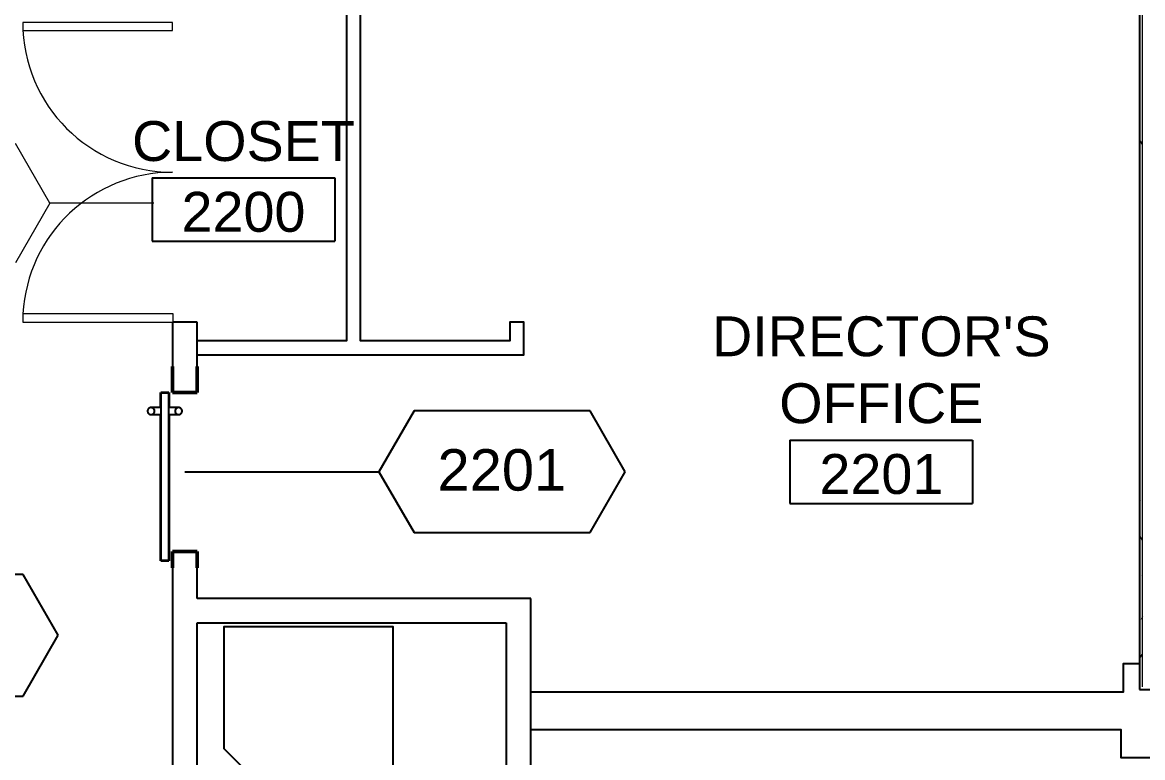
# Model space of a CAD drawing. Header units: inches. Extents: x -1132 to 5570, y -1986 to 4304.
# Drawn here: x 3050.1 to 3289.3, y -433.5 to -276.5 of the extents above; entities that cross this region are included whole.
import ezdxf

# ---------------------------------------------------------------- set-up
doc = ezdxf.new("R2010")
doc.units = ezdxf.units.IN
doc.header["$LTSCALE"] = 96
doc.header["$MEASUREMENT"] = 0
doc.layers.get('0').update_dxf_attribs({"linetype": 'CONTINUOUS'})
for name, color, linetype, lineweight in [('101013_EX_MER-02_dwg', 8, 'CONTINUOUS', 13), ('A-AREA-IDEN', 2, 'CONTINUOUS', 25), ('A-DETL', 90, 'CONTINUOUS', 13), ('A-DOOR-IDEN', 31, 'CONTINUOUS', 25), ('A-WALL', 113, 'CONTINUOUS', 18), ('A-WALL-PATT', 111, 'CONTINUOUS', 25), ('I-WALL', 2, 'CONTINUOUS', 18)]:
    doc.layers.add(name, color=color, linetype=linetype, lineweight=lineweight)
doc.layers.add('A-DOOR', color=2, linetype='CONTINUOUS')
doc.layers.add('A-WALL-FULL', color=6, linetype='CONTINUOUS')
doc.styles.add('Arial_1', font='arial.ttf', dxfattribs={"height": 8.851796})
doc.styles.add('Swis721 BT', font='swiss.ttf', dxfattribs={"height": 8.514638})

# ---------------------------------------------------------------- blocks, each defined once
blk = doc.blocks.new('101013_EX_MER-02_dwg-1452792-2ND FLR PLAN - EAST WING')
at = {"layer": 'A-WALL-FULL', "color": 9, "flags": 128}
for points in [[(3214.02, 1951.85), (3214.02, 1878.48), (3182.14, 1878.48), (3182.14, 1882.48)], [(3182.14, 1873.48), (3182.14, 1875.48), (3251.89, 1875.48), (3251.89, 1882.48), (3248.89, 1882.48), (3248.89, 1878.48), (3217.02, 1878.48), (3217.02, 1951.85)], [(3182.14, 1723.73), (3182.14, 1776.23), (3201.39, 1776.23), (3201.39, 1781.48), (3197.79, 1781.48), (3187.89, 1791.38), (3187.89, 1817.48), (3223.89, 1817.48), (3223.89, 1776.23), (3229.38, 1776.23)], [(3383.39, 1809.48), (3379.89, 1809.48), (3379.89, 1803.48), (3253.38, 1803.48)], [(3253.38, 1795.48), (3379.39, 1795.48), (3379.39, 1789.48), (3432.39, 1789.48), (3432.39, 1803.99)]]:
    blk.add_lwpolyline(points, dxfattribs=at)
blk = doc.blocks.new('Interior_Dbl Corridor_Dbl Egress - 7_4_ x 7_ 2-3333926-2ND FLR PLAN - EAST WING')
at = {"layer": 'A-DOOR', "color": 8, "lineweight": 25}
for p, q in [((44, 44.96), (42.25, 44.96)), ((42.25, 0.97), (42.25, 44.96)), ((44, 0.97), (44, 44.96)), ((-43.38, 2.38), (-46, 2.38)), ((-46, 2.38), (-46, 1.87)), ((-46, 1.87), (-45.88, 1.87)), ((-45.88, 1.87), (-45.88, 2.25)), ((-45.88, 2.25), (-43.5, 2.25)), ((-43.5, 1.09), (-44.13, 1.09)), ((-44.13, 1.09), (-44.13, -0.84)), ((-44, -0.97), (-44, 0.97)), ((-44, 0.97), (-43.38, 0.97)), ((-43.5, 2.25), (-43.5, 1.09)), ((-43.38, 0.97), (-43.38, 2.38)), ((44, 0.97), (42.25, 0.97)), ((44.63, 0.97), (44, 0.97)), ((44, 0.97), (44, -0.97)), ((44.13, -1.09), (44.13, 0.84)), ((44.13, 0.84), (44.75, 0.84)), ((46, 2.38), (44.63, 2.38)), ((44.63, 2.38), (44.63, 0.97)), ((44.75, 0.84), (44.75, 2.25)), ((44.75, 2.25), (45.88, 2.25)), ((45.88, 2.25), (45.88, 1.87)), ((45.88, 1.87), (46, 1.87)), ((46, 1.87), (46, 2.38)), ((-46, -1.88), (-46, -2.38)), ((-45.88, -1.88), (-46, -1.88)), ((-46, -2.38), (-44.63, -2.38)), ((-45.88, -2.25), (-45.88, -1.88)), ((-44.75, -2.25), (-45.88, -2.25)), ((-44.13, -0.84), (-44.75, -0.84)), ((-44.75, -0.84), (-44.75, -2.25)), ((-44.63, -2.38), (-44.63, -0.97)), ((-44.63, -0.97), (-44, -0.97)), ((-44, -0.97), (-42.25, -0.97)), ((-44, -0.97), (-44, -45.19)), ((-42.25, -0.97), (-42.25, -45.19)), ((44, -0.97), (43.38, -0.97)), ((43.38, -0.97), (43.38, -2.38)), ((43.38, -2.38), (46, -2.38)), ((43.5, -2.25), (43.5, -1.09)), ((43.5, -1.09), (44.13, -1.09)), ((45.88, -2.25), (43.5, -2.25)), ((46, -1.88), (45.88, -1.88)), ((45.88, -1.88), (45.88, -2.25)), ((46, -2.38), (46, -1.88)), ((-44, -45.19), (-42.25, -45.19))]:
    blk.add_line(p, q, dxfattribs=at)
for centre, radius, start, end in [((44, 0.97), 43.99, 90, 179.4708), ((-44, -1.18), 44, 270, 1.542)]:
    blk.add_arc(centre, radius, start, end, dxfattribs=at)
blk = doc.blocks.new('Interior-Barn - Flush-3201829-2ND FLR PLAN - EAST WING')
at = {"layer": 'A-DOOR'}
for p, q in [((12.25, 7.22), (12.25, 5.16)), ((13.75, 5.16), (13.75, 7.22)), ((13.75, 5.16), (12.25, 5.16)), ((12.25, 3.41), (12.25, 1.34)), ((12.25, 3.41), (13.75, 3.41)), ((13.75, 1.34), (13.75, 3.41))]:
    blk.add_line(p, q, dxfattribs=at)
at = {"layer": 'A-DOOR', "lineweight": 35}
for p, q in [((-19, 5.16), (12.25, 5.16)), ((-19, 3.41), (-19, 5.16)), ((13.75, 5.16), (17, 5.16)), ((17, 5.16), (17, 3.41)), ((12.25, 3.41), (-19, 3.41)), ((17, 3.41), (13.75, 3.41))]:
    blk.add_line(p, q, dxfattribs=at)
at = {"layer": 'A-DOOR', "flags": 128}
for points in [[(13.75, 7.22), (13.75, 7.25), (13.75, 7.28), (13.74, 7.31), (13.74, 7.34), (13.74, 7.37), (13.73, 7.4), (13.72, 7.43), (13.71, 7.45), (13.7, 7.48), (13.69, 7.51), (13.68, 7.54), (13.67, 7.57), (13.65, 7.59), (13.64, 7.62), (13.62, 7.64), (13.6, 7.67), (13.58, 7.69), (13.56, 7.71), (13.54, 7.74), (13.52, 7.76), (13.5, 7.78), (13.48, 7.8), (13.45, 7.82), (13.43, 7.83), (13.41, 7.85), (13.38, 7.87), (13.35, 7.88), (13.33, 7.89), (13.3, 7.91), (13.27, 7.92), (13.24, 7.93), (13.22, 7.94), (13.19, 7.95), (13.16, 7.95), (13.13, 7.96), (13.1, 7.96), (13.07, 7.97), (13.04, 7.97), (13.01, 7.97), (12.98, 7.97), (12.95, 7.97), (12.92, 7.96), (12.89, 7.96), (12.86, 7.96), (12.83, 7.95), (12.8, 7.94), (12.77, 7.93), (12.74, 7.92), (12.72, 7.91), (12.69, 7.9), (12.66, 7.89), (12.63, 7.87), (12.61, 7.86), (12.58, 7.84), (12.56, 7.83), (12.53, 7.81), (12.51, 7.79), (12.49, 7.77), (12.47, 7.75), (12.45, 7.73), (12.43, 7.7), (12.41, 7.68), (12.39, 7.66), (12.37, 7.63), (12.36, 7.61), (12.34, 7.58), (12.33, 7.55), (12.32, 7.53), (12.3, 7.5), (12.29, 7.47), (12.28, 7.44), (12.28, 7.41), (12.27, 7.38), (12.26, 7.35), (12.26, 7.32), (12.25, 7.29), (12.25, 7.26), (12.25, 7.23), (12.25, 7.22)], [(12.25, 7.22), (12.25, 7.19), (12.25, 7.16), (12.26, 7.13), (12.26, 7.1), (12.26, 7.07), (12.27, 7.04), (12.28, 7.01), (12.29, 6.98), (12.3, 6.95), (12.31, 6.93), (12.32, 6.9), (12.33, 6.87), (12.35, 6.85), (12.36, 6.82), (12.38, 6.8), (12.4, 6.77), (12.42, 6.75), (12.44, 6.72), (12.46, 6.7), (12.48, 6.68), (12.5, 6.66), (12.52, 6.64), (12.55, 6.62), (12.57, 6.6), (12.59, 6.59), (12.62, 6.57), (12.65, 6.56), (12.67, 6.54), (12.7, 6.53), (12.73, 6.52), (12.76, 6.51), (12.78, 6.5), (12.81, 6.49), (12.84, 6.49), (12.87, 6.48), (12.9, 6.48), (12.93, 6.47), (12.96, 6.47), (12.99, 6.47), (13.02, 6.47), (13.05, 6.47), (13.08, 6.47), (13.11, 6.48), (13.14, 6.48), (13.17, 6.49), (13.2, 6.5), (13.23, 6.5), (13.26, 6.51), (13.28, 6.52), (13.31, 6.54), (13.34, 6.55), (13.37, 6.56), (13.39, 6.58), (13.42, 6.6), (13.44, 6.61), (13.47, 6.63), (13.49, 6.65), (13.51, 6.67), (13.53, 6.69), (13.55, 6.71), (13.57, 6.73), (13.59, 6.76), (13.61, 6.78), (13.63, 6.81), (13.64, 6.83), (13.66, 6.86), (13.67, 6.88), (13.68, 6.91), (13.7, 6.94), (13.71, 6.97), (13.72, 7), (13.72, 7.02), (13.73, 7.05), (13.74, 7.08), (13.74, 7.11), (13.75, 7.14), (13.75, 7.17), (13.75, 7.2), (13.75, 7.22)], [(13.75, 1.34), (13.75, 1.37), (13.75, 1.4), (13.74, 1.43), (13.74, 1.46), (13.74, 1.49), (13.73, 1.52), (13.72, 1.55), (13.71, 1.58), (13.7, 1.61), (13.69, 1.64), (13.68, 1.66), (13.67, 1.69), (13.65, 1.72), (13.64, 1.74), (13.62, 1.77), (13.6, 1.79), (13.58, 1.82), (13.56, 1.84), (13.54, 1.86), (13.52, 1.88), (13.5, 1.9), (13.48, 1.92), (13.45, 1.94), (13.43, 1.96), (13.41, 1.97), (13.38, 1.99), (13.35, 2.01), (13.33, 2.02), (13.3, 2.03), (13.27, 2.04), (13.24, 2.05), (13.22, 2.06), (13.19, 2.07), (13.16, 2.08), (13.13, 2.08), (13.1, 2.09), (13.07, 2.09), (13.04, 2.09), (13.01, 2.09), (12.98, 2.09), (12.95, 2.09), (12.92, 2.09), (12.89, 2.09), (12.86, 2.08), (12.83, 2.07), (12.8, 2.07), (12.77, 2.06), (12.74, 2.05), (12.72, 2.04), (12.69, 2.03), (12.66, 2.01), (12.63, 2), (12.61, 1.98), (12.58, 1.97), (12.56, 1.95), (12.53, 1.93), (12.51, 1.91), (12.49, 1.89), (12.47, 1.87), (12.45, 1.85), (12.43, 1.83), (12.41, 1.8), (12.39, 1.78), (12.37, 1.76), (12.36, 1.73), (12.34, 1.7), (12.33, 1.68), (12.32, 1.65), (12.3, 1.62), (12.29, 1.59), (12.28, 1.57), (12.28, 1.54), (12.27, 1.51), (12.26, 1.48), (12.26, 1.45), (12.25, 1.42), (12.25, 1.39), (12.25, 1.36), (12.25, 1.34)], [(12.25, 1.34), (12.25, 1.31), (12.25, 1.28), (12.26, 1.25), (12.26, 1.22), (12.26, 1.19), (12.27, 1.17), (12.28, 1.14), (12.29, 1.11), (12.3, 1.08), (12.31, 1.05), (12.32, 1.02), (12.33, 1), (12.35, 0.97), (12.36, 0.95), (12.38, 0.92), (12.4, 0.9), (12.42, 0.87), (12.44, 0.85), (12.46, 0.83), (12.48, 0.81), (12.5, 0.79), (12.52, 0.77), (12.55, 0.75), (12.57, 0.73), (12.59, 0.71), (12.62, 0.7), (12.65, 0.68), (12.67, 0.67), (12.7, 0.66), (12.73, 0.64), (12.76, 0.63), (12.78, 0.63), (12.81, 0.62), (12.84, 0.61), (12.87, 0.6), (12.9, 0.6), (12.93, 0.6), (12.96, 0.59), (12.99, 0.59), (13.02, 0.59), (13.05, 0.6), (13.08, 0.6), (13.11, 0.6), (13.14, 0.61), (13.17, 0.61), (13.2, 0.62), (13.23, 0.63), (13.26, 0.64), (13.28, 0.65), (13.31, 0.66), (13.34, 0.67), (13.37, 0.69), (13.39, 0.7), (13.42, 0.72), (13.44, 0.74), (13.47, 0.76), (13.49, 0.77), (13.51, 0.79), (13.53, 0.82), (13.55, 0.84), (13.57, 0.86), (13.59, 0.88), (13.61, 0.91), (13.63, 0.93), (13.64, 0.96), (13.66, 0.98), (13.67, 1.01), (13.68, 1.04), (13.7, 1.06), (13.71, 1.09), (13.72, 1.12), (13.72, 1.15), (13.73, 1.18), (13.74, 1.21), (13.74, 1.24), (13.75, 1.27), (13.75, 1.3), (13.75, 1.33), (13.75, 1.34)]]:
    blk.add_lwpolyline(points, dxfattribs=at)
at = {"layer": 'A-DOOR'}
for points, knots in [([(12.25, 7.22), (12.25, 7.18), (12.26, 7.11), (12.28, 7.01), (12.3, 6.94), (12.33, 6.89), (12.35, 6.84), (12.37, 6.81), (12.39, 6.78), (12.41, 6.76), (12.43, 6.73), (12.47, 6.69), (12.51, 6.65), (12.55, 6.62), (12.57, 6.6), (12.6, 6.58), (12.64, 6.56), (12.7, 6.53), (12.77, 6.5), (12.84, 6.48), (12.92, 6.47), (13, 6.47), (13.08, 6.47), (13.16, 6.48), (13.23, 6.5), (13.3, 6.53), (13.36, 6.56), (13.4, 6.58), (13.43, 6.6), (13.45, 6.62), (13.49, 6.65), (13.53, 6.69), (13.57, 6.73), (13.59, 6.76), (13.61, 6.78), (13.63, 6.81), (13.65, 6.84), (13.67, 6.89), (13.7, 6.94), (13.72, 7.01), (13.74, 7.11), (13.75, 7.18), (13.75, 7.22)], [0, 0, 0, 0, 0.055556, 0.111111, 0.138889, 0.166667, 0.194444, 0.208333, 0.222222, 0.236111, 0.25, 0.277778, 0.305556, 0.319444, 0.333333, 0.347222, 0.361111, 0.388889, 0.416667, 0.444444, 0.472222, 0.5, 0.527778, 0.555556, 0.583333, 0.611111, 0.638889, 0.652778, 0.666667, 0.680556, 0.694444, 0.722222, 0.75, 0.763889, 0.777778, 0.791667, 0.805556, 0.833333, 0.861111, 0.888889, 0.944444, 1, 1, 1, 1]), ([(12.96, 2.09), (12.95, 2.09), (12.91, 2.09), (12.84, 2.08), (12.77, 2.06), (12.7, 2.03), (12.64, 2), (12.6, 1.98), (12.57, 1.96), (12.55, 1.94), (12.51, 1.91), (12.47, 1.88), (12.43, 1.84), (12.41, 1.8), (12.39, 1.78), (12.37, 1.75), (12.35, 1.72), (12.33, 1.67), (12.3, 1.62), (12.28, 1.55), (12.26, 1.46), (12.25, 1.38), (12.25, 1.34)], [0.5142736, 0.5142736, 0.5142736, 0.5142736, 0.5277778, 0.5555556, 0.5833333, 0.6111111, 0.6388889, 0.6527778, 0.6666667, 0.6805556, 0.6944444, 0.7222222, 0.75, 0.7638889, 0.7777778, 0.7916667, 0.8055556, 0.8333333, 0.8611111, 0.8888889, 0.9444444, 1, 1, 1, 1]), ([(13.75, 1.34), (13.75, 1.38), (13.74, 1.46), (13.72, 1.55), (13.7, 1.62), (13.67, 1.67), (13.65, 1.72), (13.63, 1.75), (13.61, 1.78), (13.59, 1.8), (13.57, 1.84), (13.53, 1.88), (13.49, 1.91), (13.45, 1.94), (13.43, 1.96), (13.4, 1.98), (13.36, 2), (13.3, 2.03), (13.23, 2.06), (13.16, 2.08), (13.09, 2.09), (13.05, 2.09), (13.04, 2.09)], [0, 0, 0, 0, 0.0555556, 0.1111111, 0.1388889, 0.1666667, 0.1944444, 0.2083333, 0.2222222, 0.2361111, 0.25, 0.2777778, 0.3055556, 0.3194444, 0.3333333, 0.3472222, 0.3611111, 0.3888889, 0.4166667, 0.4444444, 0.4722222, 0.4872585, 0.4872585, 0.4872585, 0.4872585])]:
    blk.add_open_spline(points, degree=3, knots=knots, dxfattribs=at)
blk = doc.blocks.new('Tag - Room - Name _ Number _NO SQFT_-3172659-2ND FLR PLAN - EAST WING')
at = {"layer": 'A-AREA-IDEN'}
for p, q in [((-0.2081, -0.0229), (-0.2081, -0.1635)), ((-0.2081, -0.0229), (0.1981, -0.0229)), ((0.1981, -0.0229), (0.1981, -0.1635)), ((-0.2081, -0.1635), (0.1981, -0.1635))]:
    blk.add_line(p, q, dxfattribs=at)
blk = doc.blocks.new('Tag-Door - Tag-Door-146303-2ND FLR PLAN - EAST WING')
at = {"layer": 'A-DOOR-IDEN'}
for p, q in [((-0.0006, 0.2749), (-0.1359, 0.1968)), ((0.1347, 0.1968), (-0.0006, 0.2749)), ((-0.1359, 0.1968), (-0.1359, -0.195)), ((0.1347, -0.195), (0.1347, 0.1968)), ((-0.1359, -0.195), (-0.0006, -0.2731)), ((-0.0006, -0.2731), (0.1347, -0.195))]:
    blk.add_line(p, q, dxfattribs=at)
blk = doc.blocks.new('block')
at = {"layer": 'A-WALL-PATT', "lineweight": 13}
h = blk.add_hatch(dxfattribs=at)
h.set_pattern_fill('FP_1', color=250, style=0, pattern_type=2)
h.set_pattern_definition([(0, (-36, 0), (15.36, 3.84), [1.267, -10.253, 1.267, -10.253, -61.44]), (0, (-36, 0), (15.36, 3.84), [-23.04, 1.267, -21.773, 1.267, -10.253, -26.88]), (0, (-36, 0), (15.36, 3.84), [-57.6, 1.267, -6.413, 1.267, -17.933]), (120, (-30.24, 1.92), (-11.0055376, 11.3821502), [1.267, -10.253, 1.267, -10.253, -61.44]), (120, (-30.24, 1.92), (-11.0055376, 11.3821502), [-23.04, 1.267, -21.773, 1.267, -10.253, -26.88]), (120, (-30.24, 1.92), (-11.0055376, 11.3821502), [-57.6, 1.267, -6.413, 1.267, -17.933]), (240, (-28.32, 9.6), (-4.3544624, -15.2221502), [1.267, -10.253, 1.267, -10.253, -61.44]), (240, (-28.32, 9.6), (-4.3544624, -15.2221502), [-23.04, 1.267, -21.773, 1.267, -10.253, -26.88]), (240, (-28.32, 9.6), (-4.3544624, -15.2221502), [-57.6, 1.267, -6.413, 1.267, -17.933])])
h.paths.add_polyline_path([(3384.02104026, 1803.9899624), (3384.02104026, 1952.47565957), (3383.39604026, 1952.47565957), (3383.39604026, 1803.9899624)], flags=0)
at = {"layer": 'A-DETL', "color": 135}
for p, q in [((3176.89696194, 1946.47565957), (3144.89696194, 1946.47565957)), ((3144.89696194, 1944.72565957), (3176.89696194, 1944.72565957)), ((3176.89696194, 1944.72565957), (3176.89696194, 1946.47565957)), ((3144.89696194, 1884.22565957), (3144.89696194, 1882.47565957)), ((3177.02196194, 1884.22565957), (3144.94484934, 1884.22565957)), ((3176.97407455, 1884.22565957), (3176.97407455, 1882.47565957)), ((3144.89696194, 1882.47565957), (3176.89303036, 1882.47565957))]:
    blk.add_line(p, q, dxfattribs=at)
at = {"layer": 'A-DETL'}
for p, q in [((3150.71246599, 1907.88190957), (3143.35182571, 1920.63091252)), ((3150.71246599, 1907.88190957), (3143.35182571, 1895.13290663)), ((3172.89719612, 1907.88190957), (3150.71246599, 1907.88190957))]:
    blk.add_line(p, q, dxfattribs=at)
at = {"layer": 'A-DETL', "color": 135}
for centre, start, end in [((3176.89696194, 1946.47565957), 180, 270), ((3176.89696194, 1882.47565957), 90, 176.8650731156)]:
    blk.add_arc(centre, 32, start, end, dxfattribs=at)
at = {"layer": 'A-DOOR-IDEN'}
blk.add_line((3179.51803036, 1850.47565957), (3220.94790192, 1850.5348492), dxfattribs=at)
at = {"layer": 'A-WALL', "color": 55}
blk.add_line((3384.02104026, 1804.6149624), (3384.02104026, 1952.47565957), dxfattribs=at)
at = {"layer": 'A-WALL', "color": 8, "lineweight": 25}
for p, q in [((3176.89303036, 1882.47565957), (3176.89303036, 1872.97565957)), ((3182.14303036, 1882.47565957), (3176.89303036, 1882.47565957)), ((3182.14303036, 1872.97565957), (3182.14303036, 1882.47565957)), ((3176.89303036, 1829.97565957), (3176.89303036, 1715.97565957)), ((3182.14303036, 1823.47565957), (3182.14303036, 1829.97565957)), ((3253.38674607, 1823.47565957), (3182.14303036, 1823.47565957)), ((3253.38674607, 1773.47565957), (3253.38674607, 1823.47565957)), ((3182.14303036, 1723.72565957), (3182.14303036, 1818.22565957)), ((3182.14303036, 1818.22565957), (3248.13674607, 1818.22565957)), ((3248.13674607, 1818.22565957), (3248.13674607, 1778.72565957))]:
    blk.add_line(p, q, dxfattribs=at)
at = {"layer": 'A-WALL', "lineweight": 50}
for p, q in [((3176.89303036, 1872.97565957), (3176.89303036, 1867.47565957)), ((3182.14303036, 1867.47565957), (3182.14303036, 1872.97565957)), ((3176.89303036, 1867.47565957), (3182.14303036, 1867.47565957)), ((3176.89303036, 1833.47565957), (3176.89303036, 1829.97565957)), ((3182.14303036, 1833.47565957), (3176.89303036, 1833.47565957)), ((3182.14303036, 1829.97565957), (3182.14303036, 1833.47565957))]:
    blk.add_line(p, q, dxfattribs=at)
at = {"layer": 'I-WALL', "color": 8, "lineweight": 25}
for p, q in [((3383.39604026, 1951.85065957), (3383.39604026, 1803.9899624)), ((3383.39604026, 1803.9899624), (3432.39461608, 1803.9899624))]:
    blk.add_line(p, q, dxfattribs=at)
at = {"layer": '101013_EX_MER-02_dwg', "color": 9}
blk.add_blockref('101013_EX_MER-02_dwg-1452792-2ND FLR PLAN - EAST WING', (0.0064709, 0.00000725), dxfattribs=at)
at = {"layer": 'A-AREA-IDEN', "xscale": 95.99999999999994, "yscale": 95.99999999999994, "zscale": 95.99999999999994}
for p in [(3192.49815054, 1915.45187412), (3328.71108647, 1859.46822316)]:
    blk.add_blockref('Tag - Room - Name _ Number _NO SQFT_-3172659-2ND FLR PLAN - EAST WING', p, dxfattribs=at)
at = {"layer": 'A-DOOR', "color": 55, "rotation": 180}
blk.add_blockref('Interior_Dbl Corridor_Dbl Egress - 7_4_ x 7_ 2-3333926-2ND FLR PLAN - EAST WING', (3128.89696194, 1952.91315957), dxfattribs=at)
at = {"layer": 'A-DOOR', "rotation": 89.9999999999999}
blk.add_blockref('Interior-Barn - Flush-3201829-2ND FLR PLAN - EAST WING', (3179.51803036, 1850.47565957), dxfattribs=at)
at = {"layer": 'A-DOOR-IDEN', "xscale": 95.99999999999994, "yscale": 95.99999999999994, "zscale": 95.99999999999994, "rotation": 270.0000000000002}
for p in [(3247.1654777, 1850.47565957), (3126.07713834, 1815.54188219)]:
    blk.add_blockref('Tag-Door - Tag-Door-146303-2ND FLR PLAN - EAST WING', p, dxfattribs=at)
at = {"layer": 'A-AREA-IDEN', "lineweight": 13, "char_height": 8.514637904, "attachment_point": 2, "line_spacing_factor": 1.00667, "style": 'Swis721 BT'}
for s, insert, width in [('CLOSET', (3192.02833817, 1925.39576588), 55.188), ('2200', (3192.02833817, 1910.28034784), 31.104), ("DIRECTOR'S\\POFFICE", (3328.2412741, 1883.6978292), 82.404), ('2201', (3328.2412741, 1854.29669687), 31.104)]:
    blk.add_mtext(s, dxfattribs=dict(at, insert=insert, width=width))
at = {"layer": 'A-DOOR-IDEN', "lineweight": 13, "insert": (3247.20660861, 1855.34316113), "char_height": 8.851796407, "width": 32.832, "attachment_point": 2, "line_spacing_factor": 0.938532, "style": 'Arial_1', "bg_fill": 3, "box_fill_scale": 1.25, "bg_fill_color": 0, "bg_fill_transparency": 0}
blk.add_mtext('2201', dxfattribs=at)

msp = doc.modelspace()

# ---------------------------------------------------------------- block references
msp.add_blockref('block', (-94.69, -2222.93))

doc.saveas('drawing.dxf')
